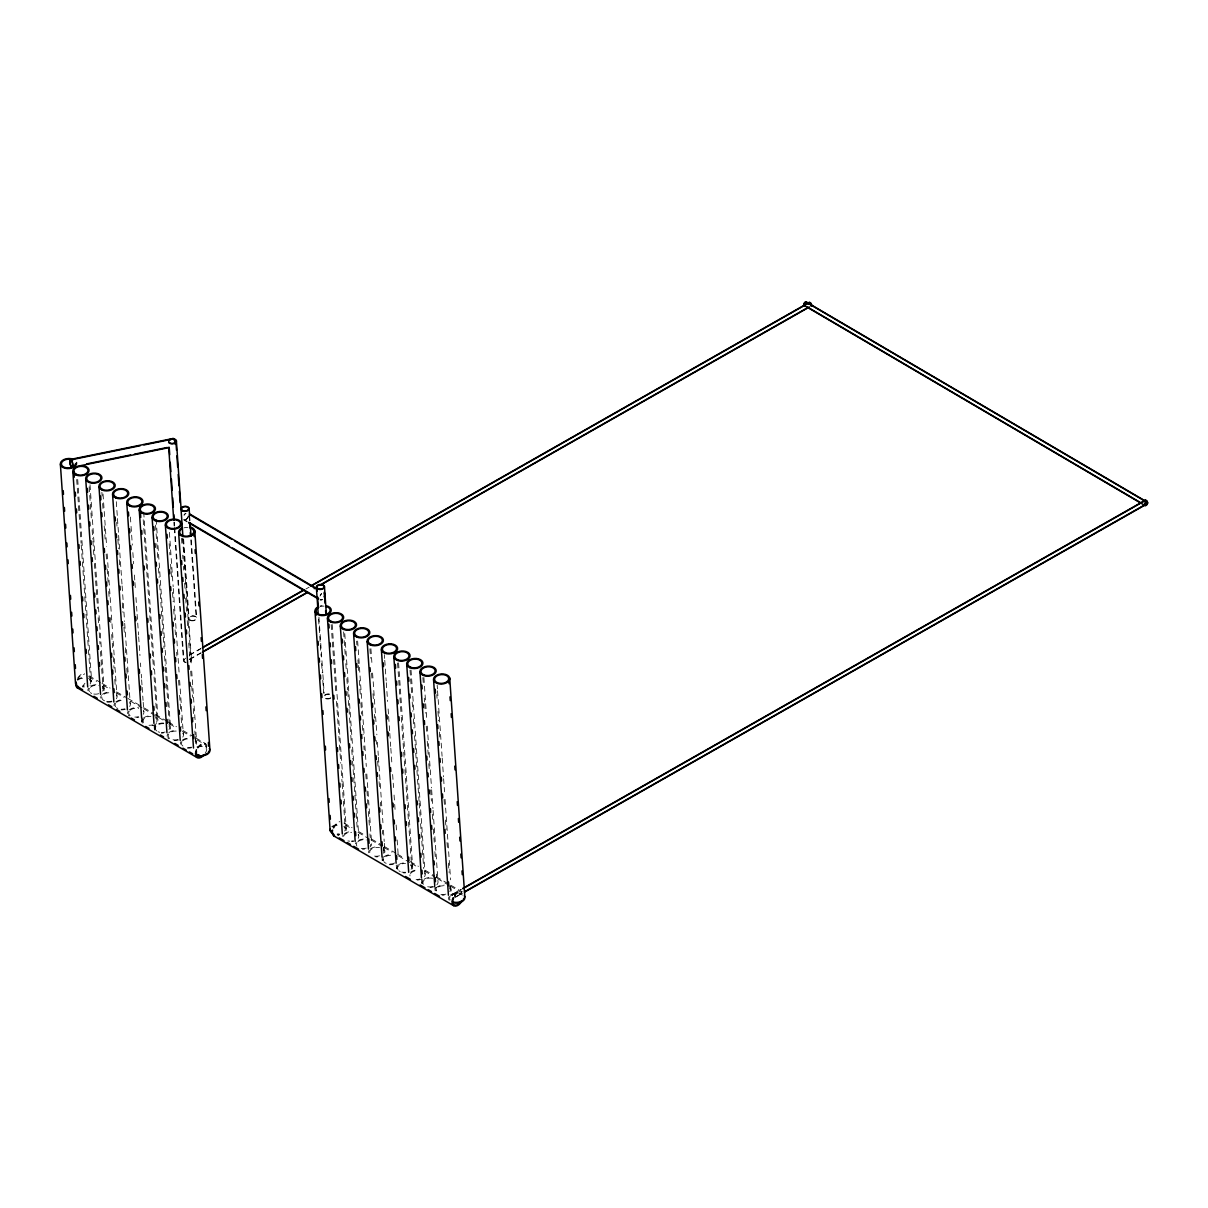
<?xml version="1.0" encoding="UTF-8"?>
<svg xmlns="http://www.w3.org/2000/svg" width="1208" height="1208" viewBox="0 0 1208 1208"><rect width="100%" height="100%" fill="white"/><g stroke="black" fill="none" stroke-linecap="round" stroke-linejoin="round"><path stroke-width="0.75" stroke-dasharray="5 3.75" d="M189.354 654.993L200.83 648.47M189.46 655.234L200.951 648.696M305.896 589.006L309.173 587.133M189.475 659.311L200.951 652.788M189.581 659.538L201.072 653.015M452.894 894.041L461.094 889.375M453.015 894.282L461.214 889.616M456.292 896.502L462.86 892.757M454.767 897.665L461.335 893.92M344.008 823.025L352.102 827.737M358.58 831.497L365.058 835.272M371.536 839.047L382.861 845.63M384.476 846.582L395.816 853.18M397.432 854.116L403.91 857.891M410.373 861.651L418.466 866.362M424.944 870.138L434.654 875.785M436.269 876.736L449.225 884.271M450.841 885.222L462.181 891.806A8.154 4.726 -59.8 0 0 455.25 894.267M89.075 675.846L100.4 682.444M102.031 683.381L110.109 688.092M116.587 691.867L126.296 697.514M127.927 698.451L142.484 706.937M144.114 707.888L153.824 713.535M155.439 714.472L166.764 721.07M168.395 722.022L176.474 726.733M182.952 730.493L194.292 737.091M195.907 738.043L205.617 743.69M345.095 824.837L351.558 828.597M358.036 832.372L369.361 838.971M370.992 839.907L382.317 846.506M383.933 847.457L392.026 852.168M398.504 855.928L409.829 862.527M411.46 863.463L417.923 867.238M424.401 871.013L435.726 877.612M437.356 878.548L448.681 885.147M450.297 886.083L461.637 892.682M88.531 676.707L96.625 681.418M103.103 685.193L109.566 688.968M116.043 692.728L124.137 697.439M130.615 701.214L141.94 707.812M143.571 708.749L167.852 722.882M169.467 723.834L175.93 727.594M182.408 731.369L190.502 736.08M196.979 739.855L205.073 744.566M183.948 519.44L187.18 521.343M183.661 519.878L186.908 521.781M437.175 685.147L437.432 688.892M437.553 690.765L442.083 756.268M442.204 758.141L443.502 776.85M443.623 778.722L444.529 791.829M445.042 799.319L450.599 879.801M436.798 694.63L437.054 698.375M437.96 711.467L438.61 720.829M439.38 732.063L439.893 739.553M444.031 799.439L444.544 806.929M445.45 820.036L446.099 829.383M447.005 842.489L447.519 849.979M448.425 863.071L449.074 872.433M449.965 885.54L450.237 889.284M423.887 677.477L426.741 718.654M427.255 726.144L431.513 787.903M431.649 789.775L432.932 808.499M433.068 810.372L437.976 881.493A8.154 5.043 -3.9 0 1 436.345 885.298M422.876 677.597L423.268 683.215M424.295 698.194L424.552 701.939M424.688 703.811L425.322 713.173M426.228 726.265L426.62 731.882M427.27 741.244L428.176 754.336M428.81 763.698L429.338 771.187M430.622 789.911L431.407 801.13M432.298 814.237L432.691 819.855M433.34 829.216L434.246 842.308M434.88 851.67L435.409 859.16M436.435 874.124L436.692 877.869M435.861 887.261L436.118 891.006A7.127 4.409 -3.9 0 1 445.918 885.947M434.714 885.509L435.106 891.126A8.154 5.043 -3.9 0 1 444.272 885.087M411.022 670.047L425.11 874.064M410.01 670.183L411.566 692.637M412.2 701.999L412.849 711.361M413.363 718.836L414.012 728.197M414.525 735.687L419.055 801.191M419.176 803.063L420.082 816.17M420.595 823.66L423.706 868.567M422.589 879.59L422.845 883.335M421.562 879.711L421.834 883.456A8.154 5.043 -3.9 0 1 430.984 877.431M398.58 662.86L412.653 866.876M397.553 662.981L401.177 715.393M401.298 717.265L407.247 803.365M407.368 805.238L408.41 820.202M408.531 822.074L411.641 866.997M384.37 654.661L384.627 658.405M384.763 660.278L386.183 680.874M386.303 682.731L387.602 701.455M388.115 708.945L388.508 714.562M388.629 716.435L389.157 723.909M389.278 725.781L389.671 731.399M389.791 733.271L390.697 746.378M390.833 748.25L391.996 765.087M392.645 774.449L393.536 787.556M394.065 795.045L394.578 802.52M394.699 804.392L395.091 810.009M396.133 824.989L396.647 832.478M397.16 839.953L398.187 854.932M397.266 864.973L397.523 868.718M396.254 865.094L396.511 868.839A8.154 5.043 -3.9 0 1 405.677 862.814M370.916 648.696L372.079 665.533M372.593 673.022L376.866 734.796M377.379 742.271L378.285 755.378M378.406 757.25L382.936 822.754M383.449 830.243L384.219 841.478M384.355 843.35L384.869 850.825M369.905 648.817L370.539 658.179M371.581 673.143L371.958 678.76M373 693.739L373.514 701.229M374.42 714.321L374.676 718.065M376.232 740.534L376.488 744.264M377.651 761.115L378.044 766.733M379.07 781.712L379.584 789.186M380.49 802.293L380.747 806.038M382.423 830.364L382.679 834.109M383.585 847.216L383.842 850.96M383.072 856.774L383.329 860.519A7.127 4.409 -3.9 0 1 393.129 855.475M382.045 856.895L382.302 860.64A8.154 5.043 -3.9 0 1 382.876 858.027M357.644 641.025L366.296 766.431M366.809 773.92L371.596 843.169A8.154 5.043 -3.9 0 1 369.95 846.974M356.617 641.146L356.889 644.891M357.915 659.87L358.172 663.615M358.308 665.487L358.685 671.104M359.335 680.451L360.362 695.431M360.89 702.92L361.66 714.139M362.43 725.374L363.079 734.736M363.85 745.97L364.121 749.715M365.798 774.041L366.311 781.531M366.96 790.878L367.866 803.984M368.38 811.474L369.406 826.453M369.92 833.928L370.192 837.673M344.778 633.596L358.731 835.74M343.631 631.86L345.307 656.186M345.82 663.675L346.349 671.165M346.862 678.639L347.632 689.874M347.768 691.746L351.256 742.286M351.77 749.76L352.419 759.122M352.54 760.995L353.582 775.974M353.702 777.846L356.028 811.534M356.164 813.407L357.326 830.243M332.2 624.536L346.273 828.552M331.173 624.657L335.96 693.921M336.473 701.395L340.731 763.169M341.245 770.659L342.03 781.878M342.151 783.75L345.262 828.673M318.942 617.092L322.778 672.765M322.898 674.623L324.182 693.181M318.55 619.009L321.117 656.125M321.63 663.539L322.264 672.826M322.778 680.255L323.684 693.241M189.626 515.756L190.018 521.327M191.287 539.885L196.678 617.832M189.112 515.816L189.505 521.388M190.788 539.946L196.164 617.892M183.601 538.949L189.112 618.753M183.088 539.01L191.498 659.764M182.559 538.149L185.307 577.484M185.398 579.327L191.211 663.539M191.725 671.029L196.632 742.15M181.532 538.27L182.046 545.759M182.695 555.121L182.952 558.851M183.48 566.341L183.737 570.085M184.643 583.192L185.02 588.809M185.67 598.156L186.576 611.263M187.225 620.625L187.738 628.115M188.765 643.079L189.671 656.186M190.713 671.15L191.226 678.639M191.74 686.129L192.51 697.363M193.295 708.598L193.929 717.945M194.835 731.051L195.092 734.796M195.228 736.669L195.621 742.286M174.375 522.188L174.632 525.933M174.767 527.805L183.933 660.701M173.861 522.249L174.118 525.993M174.254 527.866L183.42 660.761M169.407 532.351L173.152 586.635M173.288 588.507L179.101 672.72M179.614 680.21L183.359 734.494M169.165 543.706L169.935 554.94M170.585 564.287L170.977 569.904M171.098 571.777L171.491 577.394M172.518 592.373L173.167 601.72M173.68 609.209L174.465 620.444M175.1 629.806L175.628 637.296M176.655 652.26L176.912 656.004M178.588 680.331L179.116 687.82M179.63 695.31L180.656 710.289M181.17 717.763L181.819 727.125M156.149 519.304L170.494 727.065M155.53 525.042L156.693 541.894M156.814 543.766L157.976 560.603M158.49 568.092L159.139 577.454M159.652 584.944L164.046 648.575M164.56 656.065L165.209 665.427M165.345 667.299L166.372 682.263M166.508 684.136L169.467 727.186M143.707 512.116L158.037 719.877M143.193 519.727L153.537 669.459M154.05 676.948L157.025 719.998M155.107 725.162L155.364 728.907M154.095 725.283L154.352 729.028M130.404 517.024L130.917 524.514M131.053 526.386L132.336 545.095M132.865 552.584L133.635 563.819M134.405 575.038L134.798 580.655M134.918 582.528L135.311 588.145M135.96 597.507L136.987 612.471M137.123 614.344L138.542 634.94M138.663 636.812L139.962 655.521M140.475 663.011L140.732 666.756M141.261 674.245L141.517 677.99M141.638 679.862L142.031 685.465M142.151 687.337L143.057 700.444M143.193 702.316L143.843 711.678M142.65 717.975L142.906 721.72M141.638 718.096L141.895 721.84M116.3 501.697L117.342 516.662M117.463 518.534L118.505 533.513M118.626 535.386L121.978 584.038M122.114 585.91L124.575 621.471M124.696 623.343L129.347 690.734M129.482 692.607L130.253 703.826M116.708 522.4L116.965 526.144M117.871 539.251L118.52 548.613M119.29 559.832L119.803 567.322M122.265 602.883L122.899 612.245M123.941 627.224L124.454 634.698M125.36 647.805L125.874 655.295M126.78 668.386L127.172 674.004M103.027 494.027L106.636 546.439M107.165 553.913L116.98 696.17M101.88 492.275L102.136 496.02M102.65 503.51L103.163 510.999M104.205 525.963L105.111 539.07M106.138 554.049L106.53 559.666M107.18 569.013L108.086 582.12M108.72 591.482L109.248 598.957M110.532 617.681L111.045 625.17M111.695 634.532L112.601 647.624M113.25 656.986L114.02 668.22M114.79 679.44L115.319 686.929M90.026 484.725L104.115 688.741M89.15 486.718L91.461 520.406M92.11 529.768L92.759 539.13M92.895 541.003L93.922 555.982M94.435 563.457L97.546 608.379M98.18 617.741L98.709 625.231M99.222 632.72L99.992 643.939M100.506 651.429L103.088 688.862M77.705 479.41L91.657 681.554M76.693 479.531L81.087 543.177M81.208 545.05L82.25 560.014M82.37 561.886L88.32 647.986M88.441 649.859L90.645 681.674M190.29 658.813A3.564 2.205 -3.9 0 1 190.275 661.501M186.092 662.361A3.564 2.205 -3.9 0 1 183.903 660.414A3.564 2.205 -3.9 0 1 186.107 658.284M189.943 658.164A4.077 2.522 -3.9 0 1 189.928 662.165M185.896 662.663A4.077 2.522 -3.9 0 1 184.99 658.36M185.73 658.647A2.038 1.163 60.4 0 1 185.609 658.164M452.426 895.355A2.038 1.163 60.4 0 1 453.74 894.146A2.038 1.163 60.4 0 1 455.265 896.804M452.607 895.415A1.782 1.027 60.4 0 1 453.921 894.449A1.782 1.027 60.4 0 1 455.008 897.015M188.252 516.027A3.564 2.069 -59.6 0 1 184.431 519.666M184.19 515.197A3.564 2.069 -59.6 0 1 186.032 513.445M188.599 515.967A4.077 2.371 -59.6 0 1 184.235 520.12M183.948 515.016A4.077 2.371 -59.6 0 1 185.307 513.491M322.702 599.41A4.077 2.371 -59.6 0 1 319.954 599.893M320.241 595.031A4.077 2.371 -59.6 0 1 321.585 593.521M321.962 599.47A3.564 2.069 -59.6 0 1 320.226 599.455M320.044 596.042A3.564 2.069 -59.6 0 1 321.66 593.883M330.781 697.696A3.564 2.205 -3.9 0 1 324.68 697.439M324.695 695.748A3.564 2.205 -3.9 0 1 330.796 694.993M330.433 698.36A4.077 2.522 -3.9 0 1 324.726 698.133M324.756 695.053A4.077 2.522 -3.9 0 1 330.464 694.358M196.904 746.997A8.154 5.043 -3.9 0 1 206.81 746.604M197.523 747.48A7.127 4.409 -3.9 0 1 206.191 747.133M184.024 527.851A7.127 4.409 -3.9 0 1 187.678 527.413M339.282 834.819A8.154 4.726 -59.8 0 1 337.772 835.815M333.227 828.114A8.154 4.726 -59.8 0 1 339.886 821.621M339.131 834.094A7.127 4.137 -59.8 0 1 337.802 834.955M333.846 828.22A7.127 4.137 -59.8 0 1 339.659 822.557M454.48 896.321A7.127 4.137 -59.8 0 1 462.377 893.512M358.187 834.486A8.154 5.043 -3.9 0 1 358.157 838.352M353.748 841.266A8.154 5.043 -3.9 0 1 351.694 841.689M342.589 836.389A8.154 5.043 -3.9 0 1 343.147 835.09M344.22 833.913A8.154 5.043 -3.9 0 1 351.739 831.678M353.355 840.692A7.127 4.409 -3.9 0 1 351.558 841.07M349.701 841.145A7.127 4.409 -3.9 0 1 347.904 840.919M343.601 836.434A7.127 4.409 -3.9 0 1 351.603 832.312M449.225 900.217A8.154 5.043 -3.9 0 1 449.255 896.351M450.327 895.173A8.154 5.043 -3.9 0 1 461.743 893.784M450.176 899.945A7.127 4.409 -3.9 0 1 450.191 896.562M451.128 895.521A7.127 4.409 -3.9 0 1 462.422 895.068M410.237 864.943A7.127 4.409 -3.9 0 1 410.207 870.319M405.48 872.206A7.127 4.409 -3.9 0 1 401.841 872.055M400.226 871.542A7.127 4.409 -3.9 0 1 398.927 870.772M398.006 869.82A7.127 4.409 -3.9 0 1 405.541 863.448M411.052 864.52A8.154 5.043 -3.9 0 1 411.022 870.681M405.616 872.825A8.154 5.043 -3.9 0 1 403.487 872.916M370.569 844.437A7.127 4.409 -3.9 0 1 370.086 845.57M366.22 848.122A7.127 4.409 -3.9 0 1 359.169 847.835M356.934 846.113A7.127 4.409 -3.9 0 1 356.964 842.731M357.885 841.689A7.127 4.409 -3.9 0 1 366.266 839.968M364.559 849.118A8.154 5.043 -3.9 0 1 362.43 849.209M355.454 843.818A8.154 5.043 -3.9 0 1 356.013 842.52M358.58 840.345A8.154 5.043 -3.9 0 1 364.605 839.107M424.567 872.81A8.154 5.043 -3.9 0 1 424.536 876.676M421.969 878.865A8.154 5.043 -3.9 0 1 415.945 880.104M410.599 872.236A8.154 5.043 -3.9 0 1 418.119 870.002M419.735 879.016A7.127 4.409 -3.9 0 1 416.081 879.469M409.98 875.906A7.127 4.409 -3.9 0 1 409.98 874.758M410.478 873.626A7.127 4.409 -3.9 0 1 417.983 870.636M434.835 886.279A8.154 5.043 -3.9 0 1 428.81 887.533M432.6 886.445A7.127 4.409 -3.9 0 1 427.149 886.672M423.313 884.437A7.127 4.409 -3.9 0 1 424.884 879.56A7.127 4.409 -3.9 0 1 432.645 878.291M383.374 849.858A7.127 4.409 -3.9 0 1 383.359 853.241M379.493 855.793A7.127 4.409 -3.9 0 1 372.442 855.49M369.739 852.682A7.127 4.409 -3.9 0 1 379.538 847.623M383.268 848.484A8.154 5.043 -3.9 0 1 383.238 854.63M377.832 856.789A8.154 5.043 -3.9 0 1 375.703 856.865M368.727 852.803A8.154 5.043 -3.9 0 1 369.286 850.19M370.358 848.998A8.154 5.043 -3.9 0 1 377.877 846.763M394.684 862.995A7.127 4.409 -3.9 0 1 383.797 861.621M393.461 864.203A8.154 5.043 -3.9 0 1 389.293 864.717M383.933 856.85A8.154 5.043 -3.9 0 1 391.468 854.615M343.857 826.619A7.127 4.409 -3.9 0 1 343.827 831.995M339.101 833.882A7.127 4.409 -3.9 0 1 337.243 833.943M332.577 827.072A7.127 4.409 -3.9 0 1 339.161 825.124M344.673 826.197A8.154 5.043 -3.9 0 1 344.642 832.357M339.237 834.501A8.154 5.043 -3.9 0 1 337.108 834.592M331.762 826.725A8.154 5.043 -3.9 0 1 339.297 824.49M320.392 606.582A7.127 4.409 -3.9 0 1 324.046 606.129M319.999 606.008A8.154 5.043 -3.9 0 1 322.053 605.586M449.754 888.182A7.127 4.409 -3.9 0 1 449.738 891.564M445.873 894.116A7.127 4.409 -3.9 0 1 440.437 894.328M449.648 886.808A8.154 5.043 -3.9 0 1 449.618 892.954M444.212 895.113A8.154 5.043 -3.9 0 1 442.083 895.188M84.907 683.275A7.127 4.137 -59.8 0 1 82.567 685.963M77.282 680.104A7.127 4.137 -59.8 0 1 84.288 674.411M197.433 747.843A8.154 4.726 -59.8 0 1 206.976 745.985M206.81 749.534A8.154 4.726 -59.8 0 1 205.179 753.354M197.931 748.19A7.127 4.137 -59.8 0 1 204.605 744.294A7.127 4.137 -59.8 0 1 205.541 751.361M84.137 685.314A8.154 4.726 -59.8 0 1 82.718 686.703M77.659 678.111A8.154 4.726 -59.8 0 1 84.696 673.475M155.621 717.945A7.127 4.409 -3.9 0 1 155.59 723.32M152.661 724.83A7.127 4.409 -3.9 0 1 149.007 725.268M143.39 722.807A7.127 4.409 -3.9 0 1 150.924 716.45M154.941 716.646A8.154 5.043 -3.9 0 1 157.478 722.49A8.154 5.043 -3.9 0 1 148.871 725.917M142.438 723.094A8.154 5.043 -3.9 0 1 142.453 719.228M143.525 718.05A8.154 5.043 -3.9 0 1 151.06 715.8M168.999 726.099A7.127 4.409 -3.9 0 1 168.984 729.481M165.118 732.018A7.127 4.409 -3.9 0 1 161.464 732.471M159.667 732.244A7.127 4.409 -3.9 0 1 158.067 731.731M156.768 730.961A7.127 4.409 -3.9 0 1 156.798 725.585A7.127 4.409 -3.9 0 1 165.164 723.864M168.893 724.709A8.154 5.043 -3.9 0 1 168.863 730.87M163.458 733.014A8.154 5.043 -3.9 0 1 161.328 733.105M154.896 730.281A8.154 5.043 -3.9 0 1 163.503 723.003M182.816 733.241A8.154 5.043 -3.9 0 1 182.785 737.106M178.376 740.021A8.154 5.043 -3.9 0 1 174.194 740.534M168.803 738.813A8.154 5.043 -3.9 0 1 167.761 737.711M167.217 736.457A8.154 5.043 -3.9 0 1 167.776 733.845M168.848 732.667A8.154 5.043 -3.9 0 1 176.368 730.417M177.984 739.447A7.127 4.409 -3.9 0 1 170.932 739.16M169.618 738.39A7.127 4.409 -3.9 0 1 169.135 733.513A7.127 4.409 -3.9 0 1 176.232 731.067M191.257 747.118A7.127 4.409 -3.9 0 1 187.602 747.556M182.906 746.061A7.127 4.409 -3.9 0 1 182 741.712M182.937 740.685A7.127 4.409 -3.9 0 1 189.52 738.722M195.137 741.184A7.127 4.409 -3.9 0 1 195.605 743.433M195.032 739.809A8.154 5.043 -3.9 0 1 196.073 744.777M191.649 747.676A8.154 5.043 -3.9 0 1 187.466 748.19M180.49 744.128A8.154 5.043 -3.9 0 1 181.049 741.516M182.121 740.323A8.154 5.043 -3.9 0 1 189.656 738.088M143.299 710.425A8.154 5.043 -3.9 0 1 143.269 714.29M138.845 717.205A8.154 5.043 -3.9 0 1 136.791 717.628M129.286 715.997A8.154 5.043 -3.9 0 1 128.229 714.894M127.686 713.641A8.154 5.043 -3.9 0 1 128.259 711.029M129.332 709.851A8.154 5.043 -3.9 0 1 138.905 707.873M138.467 716.631A7.127 4.409 -3.9 0 1 134.813 717.069M130.102 715.574A7.127 4.409 -3.9 0 1 129.196 711.24M130.132 710.198A7.127 4.409 -3.9 0 1 138.512 708.477M129.709 702.573A8.154 5.043 -3.9 0 1 129.694 706.454M125.27 709.353A8.154 5.043 -3.9 0 1 121.087 709.866M114.111 705.804A8.154 5.043 -3.9 0 1 114.669 703.192M115.742 701.999A8.154 5.043 -3.9 0 1 123.276 699.764M124.877 708.779A7.127 4.409 -3.9 0 1 121.223 709.232M117.825 708.492A7.127 4.409 -3.9 0 1 116.527 707.737M115.606 706.771A7.127 4.409 -3.9 0 1 115.621 703.388M116.557 702.361A7.127 4.409 -3.9 0 1 123.125 700.398M116.436 694.917A8.154 5.043 -3.9 0 1 116.406 698.783M111.997 701.697A8.154 5.043 -3.9 0 1 105.76 701.939M100.823 698.133A8.154 5.043 -3.9 0 1 101.397 695.521M102.469 694.328A8.154 5.043 -3.9 0 1 109.988 692.093M111.604 701.123A7.127 4.409 -3.9 0 1 106.153 701.335M104.552 700.836A7.127 4.409 -3.9 0 1 102.348 695.732A7.127 4.409 -3.9 0 1 109.853 692.743M102.62 687.775A7.127 4.409 -3.9 0 1 102.605 691.142M98.739 693.694A7.127 4.409 -3.9 0 1 93.288 693.921M91.687 693.407A7.127 4.409 -3.9 0 1 90.374 692.637M89.452 691.686A7.127 4.409 -3.9 0 1 89.483 688.303M90.404 687.261A7.127 4.409 -3.9 0 1 98.784 685.54M102.514 686.386A8.154 5.043 -3.9 0 1 102.484 692.546M87.973 690.704A8.154 5.043 -3.9 0 1 88.531 688.092M91.113 685.918A8.154 5.043 -3.9 0 1 97.123 684.664M89.241 679.621A7.127 4.409 -3.9 0 1 90.147 683.954M84.485 686.869A7.127 4.409 -3.9 0 1 82.627 686.944M77.961 680.074A7.127 4.409 -3.9 0 1 84.545 678.126M88.561 678.322A8.154 5.043 -3.9 0 1 90.026 685.344M77.146 679.711A8.154 5.043 -3.9 0 1 84.681 677.477M190.456 620.157A3.564 2.205 -3.9 0 0 196.164 618.466A3.564 2.205 -3.9 0 0 191.287 616.337A3.564 2.205 -3.9 0 0 190.456 620.157M190.139 620.429A4.077 2.522 -3.9 0 0 196.662 618.496A4.077 2.522 -3.9 0 0 191.09 616.05A4.077 2.522 -3.9 0 0 190.139 620.429"/><path stroke-width="1.5" d="M202.461 647.533L304.129 589.715M310.698 585.986L809.179 302.438M202.582 647.76L304.25 589.942M312.449 585.276L809.3 302.664M202.582 651.852L307.527 592.162M322.294 583.766L807.654 307.693M202.702 652.078L307.647 592.388M314.201 588.658L317.493 586.786M320.769 584.929L809.42 306.983M462.739 888.454L1145.229 500.248M462.86 888.68L1143.719 501.396M464.491 891.836L1145.35 504.551M464.612 892.063L1145.471 504.778M70.532 459.418L173.091 438.489M70.623 459.916L140.234 445.722M143.888 444.967L171.37 439.365M86.689 463.902L130.645 454.948M134.299 454.193L167.278 447.473M79.456 465.911L169.211 447.594M339.176 837.854L344.023 840.677M347.27 842.565L350.501 844.452M353.733 846.325L358.595 849.164M405.541 876.48L410.388 879.318M420.097 884.966L424.959 887.789M428.191 889.677L431.437 891.564M434.669 893.452L439.531 896.276M79.381 687.85L82.612 689.723M93.937 696.321L97.184 698.209M108.509 704.808L111.755 706.695M116.602 709.519L119.834 711.406M131.174 718.005L134.405 719.877M145.745 726.476L148.977 728.364M160.302 734.962L163.548 736.85M174.873 743.449L178.12 745.321M182.967 748.16L186.198 750.032M189.445 751.92L192.676 753.807M333.77 835.891L453.544 905.623M77.206 687.775L196.995 757.507A8.154 4.726 -59.8 0 0 203.926 755.045M806.4 302.03L1147.117 502.075A2.038 1.178 -59.6 0 1 1146.286 505.261A2.038 1.178 -59.6 0 1 1144.64 504.038A2.038 1.178 -59.6 0 1 1147.117 502.075M806.265 302.242L1146.981 502.286A1.782 1.042 -59.6 0 1 1146.256 505.08A1.782 1.042 -59.6 0 1 1144.822 504.008A1.782 1.042 -59.6 0 1 1146.981 502.286M807.593 307.134L1140.186 502.437M804.211 305.458L1144.927 505.503M189.671 513.974L317.84 589.232M189.399 514.397L231.574 539.161M234.82 541.078L315.952 588.704M188.81 522.294L229.369 546.107M232.616 548.024L318.61 598.504M188.539 522.732L318.323 598.942M449.723 678.02L464.838 897M448.696 678.141L449.089 683.758M449.995 696.85L450.252 700.595M451.158 713.702L451.414 717.446M454.767 766.114L455.039 769.858M457.228 801.674L457.485 805.419M458.391 818.511L458.647 822.255M459.689 837.235L459.946 840.979M460.837 854.071L461.109 857.816M462 870.923L462.271 874.668M435.242 689.224L435.499 692.969M437.689 724.785L437.945 728.53M438.851 741.621L439.108 745.366M440.014 758.473L440.271 762.218M441.313 777.182L441.569 780.927M442.475 794.034L442.732 797.778M444.921 829.594L445.178 833.339M448.546 882.006L448.802 885.751M433.581 679.983L448.425 895.234M421.909 685.117L422.166 688.862M423.208 703.841L423.464 707.586M424.37 720.678L424.627 724.423M426.817 756.238L427.073 759.983M427.979 773.09L428.236 776.835M429.142 789.926L429.399 793.671M430.441 808.65L430.697 812.395M431.603 825.487L431.86 829.232M434.049 861.062L434.306 864.792M435.212 877.899L435.469 881.644M419.991 672.146L434.714 885.509M408.636 677.462L408.893 681.191M409.799 694.298L410.056 698.043M411.082 713.022L411.354 716.752M412.245 729.859L412.517 733.603M413.544 748.582L413.8 752.327M414.706 765.419L414.963 769.164M417.168 800.98L417.424 804.724M418.33 817.831L418.587 821.576M419.493 834.668L419.75 838.412M420.777 853.392L421.033 857.136M421.939 870.243L422.196 873.973M406.719 664.476L421.441 877.854M395.378 664.415L395.635 668.16M396.541 681.252L396.798 684.996M397.84 699.976L398.096 703.72M399.002 716.812L399.259 720.557M401.449 752.388L401.705 756.117M402.611 769.224L402.868 772.969M405.073 804.785L405.329 808.53M406.235 821.636L406.492 825.381M408.681 857.197L408.953 860.942M393.853 657.046L408.697 872.297M383.313 662.845L383.57 666.574M386.938 715.242L387.194 718.986M388.1 732.093L388.357 735.838M390.546 767.654L390.803 771.399M393.008 803.214L393.264 806.959M394.17 820.051L394.427 823.796M395.333 836.902L395.59 840.647M396.617 855.611L396.873 859.356M381.396 649.859L396.118 863.237M370.026 667.737L370.282 671.482M372.472 703.298L372.728 707.042M373.634 720.149L373.891 723.894M374.797 736.986L375.054 740.731M376.096 755.71L376.352 759.454M377.258 772.546L377.515 776.291M379.705 808.107L379.961 811.851M380.867 824.958L381.124 828.703M382.03 841.81L382.287 845.555M367.187 641.659L382.045 856.895M355.529 646.793L355.786 650.538M356.692 663.645L356.949 667.39M359.154 699.206L359.41 702.95M360.316 716.042L360.573 719.787M361.6 734.766L361.856 738.511M362.762 751.602L363.019 755.347M363.925 768.454L364.182 772.199M365.224 787.163L365.48 790.908M366.386 804.015L366.643 807.759M368.833 839.575L369.089 843.32M353.612 633.822L368.47 849.058M342.257 639.123L342.513 642.867M343.419 655.974L343.676 659.719M344.582 672.826L344.839 676.556M345.865 691.535L346.122 695.279M347.028 708.386L347.285 712.131M349.489 743.947L349.746 747.692M350.652 760.783L350.909 764.528M351.815 777.635L352.072 781.38M353.098 796.344L353.37 800.089M354.261 813.195L354.533 816.94M355.56 831.904L355.816 835.649M340.339 626.152L355.182 841.387M328.878 624.219L329.135 627.964M330.161 642.928L330.418 646.673M331.324 659.779L331.581 663.524M333.786 695.34L334.042 699.085M337.394 747.752L337.651 751.482M338.557 764.589L338.814 768.333M339.856 783.312L340.112 787.057M341.018 800.149L341.275 803.894M327.474 618.722L342.317 833.973M324.454 586.469L326.371 614.313M324.318 592.101L325.088 603.23M325.601 610.659L325.858 614.374M316.889 587.39L317.145 591.105M317.523 596.676L318.293 607.805M316.375 587.45L318.172 613.438M316.028 611.414L316.285 615.159M318.097 641.357L318.353 645.102M319.259 658.209L319.516 661.939M320.422 675.046L320.679 678.79M321.721 693.769L321.977 697.514M322.883 710.606L323.14 714.351M325.329 746.166L325.586 749.911M328.954 798.579L329.21 802.323M330.116 815.415L330.373 819.16M315.016 611.535L330.131 830.515M194.79 530.841L209.905 749.821M193.778 530.961L194.171 536.579M195.077 549.67L195.334 553.415M198.686 602.082L198.942 605.827M201.147 637.643L201.404 641.388M202.31 654.494L202.567 658.239M205.919 706.891L206.175 710.636M208.38 742.452L208.637 746.197M189.112 508.341L189.626 515.756M190.139 523.185L191.03 536.171M189.626 523.245L189.882 526.96A8.154 5.043 -3.9 0 1 193.567 534.253A8.154 5.043 -3.9 0 1 181.2 535.763A8.154 5.043 -3.9 0 1 181.789 528.017M190.275 532.532L190.532 536.231M176.383 440.784L181.034 508.16M181.049 509.323L182.831 535.31M175.87 440.844L176.519 450.206M176.912 455.824L177.682 467.058M178.195 474.533L178.98 485.767M179.358 491.384L180.143 502.619M181.608 560.754L181.864 564.498M182.77 577.605L183.027 581.35M183.933 594.442L184.19 598.187M185.217 613.166L185.488 616.911M186.379 630.002L186.651 633.747M188.841 665.563L189.097 669.308M190.003 682.414L190.26 686.159M191.166 699.266L191.423 703.011M192.45 717.975L192.721 721.72M193.612 734.826L193.884 738.571M178.648 532.803L193.507 748.054M169.211 447.322L169.724 454.812M170.237 462.302L170.887 471.649M171.4 479.138L172.185 490.373M172.699 497.862L173.348 507.224M173.861 514.699L174.254 520.316M168.697 447.383L173.741 520.376M167.036 534.374L167.293 538.119M169.498 569.934L169.754 573.679M170.66 586.786L170.917 590.531M173.106 622.346L173.363 626.091M174.269 639.183L174.526 642.928M175.568 657.907L175.824 661.652M176.73 674.744L176.987 678.488M179.177 710.319L179.433 714.049M180.339 727.156L180.596 730.9M165.375 525.148L180.234 740.383M153.763 526.703L154.02 530.448M154.926 543.555L155.183 547.299M156.209 562.279L156.481 566.008M157.372 579.115L157.644 582.86M159.833 614.676L160.09 618.421M160.996 631.527L161.253 635.272M162.159 648.364L162.416 652.109M163.442 667.088L163.714 670.833M164.605 683.924L164.877 687.669M165.904 702.648L166.16 706.393M167.066 719.485L167.323 723.23M152.102 517.477L166.946 732.712M140.249 509.927L140.762 517.417M141.668 530.508L141.925 534.253M144.13 566.069L144.386 569.814M147.738 618.481L147.995 622.226M148.901 635.332L149.158 639.062M150.2 654.041L150.456 657.786M151.362 670.893L151.619 674.638M153.809 706.454L154.065 710.198M139.237 510.048L153.96 723.426M128.441 512.086L128.697 515.831M129.603 528.938L129.86 532.683M130.766 545.789L131.023 549.519M132.065 564.498L132.321 568.243M133.227 581.35L133.484 585.095M135.673 616.911L135.93 620.655M139.298 669.308L139.554 673.052M140.46 686.159L140.717 689.904M126.78 502.86L141.638 718.096M115.153 516.994L115.409 520.739M116.315 533.845L116.572 537.59M117.478 550.682L117.735 554.427M118.762 569.406L119.018 573.151M119.924 586.242L120.181 589.987M122.385 621.803L122.642 625.548M124.832 657.363L125.088 661.108M125.994 674.215L126.251 677.96M127.157 691.067L127.414 694.796M112.586 494.661L127.429 709.896M100.657 496.05L100.913 499.795M101.819 512.902L102.076 516.631M104.281 548.462L104.537 552.207M105.443 565.299L105.7 569.043M106.606 582.15L106.863 585.895M107.889 600.859L108.146 604.604M109.052 617.711L109.309 621.456M111.513 653.271L111.77 657.016M112.676 670.108L112.933 673.853M113.96 688.832L114.216 692.577M98.996 486.809L113.854 702.059M87.384 488.379L87.64 492.124M88.546 505.231L88.803 508.976M89.709 522.082L89.966 525.812M90.993 540.791L91.249 544.536M92.155 557.643L92.412 561.388M94.617 593.204L94.873 596.948M95.779 610.04L96.036 613.785M96.942 626.892L97.199 630.636M98.225 645.601L98.482 649.345M99.388 662.452L99.645 666.197M85.723 479.153L100.566 694.389M73.869 471.603L74.262 477.22M75.289 492.185L75.545 495.929M76.451 509.036L76.708 512.781M78.913 544.597L79.169 548.341M80.075 561.433L80.332 565.178M82.522 597.009L82.778 600.738M83.684 613.845L83.941 617.59M86.145 649.406L86.402 653.15M72.858 471.724L87.701 686.959M63.224 490.614L63.48 494.359M64.386 507.466L64.643 511.195M65.549 524.302L65.806 528.047M66.848 543.026L67.104 546.771M68.01 559.863L68.267 563.607M70.457 595.423L70.713 599.168M71.619 612.275L71.876 616.02M72.782 629.111L73.039 632.856M74.081 647.835L74.337 651.58M75.243 664.672L75.5 668.417M60.4 464.536L75.515 683.517A8.154 5.043 -3.9 0 0 78.611 686.748M172.548 439.138A4.077 1.329 78.5 0 1 174.254 439.501A4.077 1.329 78.5 0 1 175.432 444.287M172.925 439.168A3.564 1.163 78.5 0 1 174.375 440.195A3.564 1.163 78.5 0 1 175.236 444.061M168.591 440.467A4.077 2.522 -3.9 0 1 174.843 439.168A4.077 2.522 -3.9 0 1 174.813 443.185A4.077 2.522 -3.9 0 1 168.591 442.4M169.075 440.573A3.564 2.205 -3.9 0 1 174.767 439.561A3.564 2.205 -3.9 0 1 173.982 443.17A3.564 2.205 -3.9 0 1 168.818 441.705M808.892 303.797A1.782 1.027 60.4 0 1 810.357 302.966A1.782 1.027 60.4 0 1 811.157 305.669M808.711 303.737A2.038 1.163 60.4 0 1 810.583 302.951A2.038 1.163 60.4 0 1 811.051 306.047M805.207 305.231A1.782 1.042 -59.6 0 1 804.075 304.084A1.782 1.042 -59.6 0 1 805.827 302.121A1.782 1.042 -59.6 0 1 806.355 303.948M805.207 305.458A2.038 1.178 -59.6 0 1 803.894 304.144A2.038 1.178 -59.6 0 1 805.887 301.879A2.038 1.178 -59.6 0 1 806.506 303.978M1145.139 500.625A1.782 1.027 60.4 0 1 1146.996 501.441A1.782 1.027 60.4 0 1 1146.996 503.63M1144.822 500.716A2.038 1.163 60.4 0 1 1146.966 501.139A2.038 1.163 60.4 0 1 1147.117 503.857M324.333 593.037A4.077 2.371 -59.6 0 1 324.544 596.948M324.423 593.898A3.564 2.069 -59.6 0 1 324.242 596.888M208.878 751.104A7.127 4.409 -3.9 0 1 208.395 752.237M207.459 753.264A7.127 4.409 -3.9 0 1 202.733 755.151M199.094 755A7.127 4.409 -3.9 0 1 197.493 754.487M209.362 748.567A8.154 5.043 -3.9 0 1 206.764 754.607A8.154 5.043 -3.9 0 1 196.859 755.015M189.475 527.639A7.127 4.409 -3.9 0 1 192.706 533.951A7.127 4.409 -3.9 0 1 181.895 535.265A7.127 4.409 -3.9 0 1 182.408 528.5M461.728 901.47A8.154 4.726 -59.8 0 1 454.087 905.925A8.154 4.726 -59.8 0 1 453.015 897.846M334.918 836.374A8.154 4.726 -59.8 0 1 332.577 830.062M461.245 901.123A7.127 4.137 -59.8 0 1 454.57 905.019A7.127 4.137 -59.8 0 1 453.619 897.952M334.314 835.03A7.127 4.137 -59.8 0 1 333.574 834.2M463.812 898.284A7.127 4.409 -3.9 0 1 463.328 899.416M462.392 900.443A7.127 4.409 -3.9 0 1 461.063 901.319M459.463 901.953A7.127 4.409 -3.9 0 1 452.411 901.666M464.295 895.747A8.154 5.043 -3.9 0 1 462.498 901.319A8.154 5.043 -3.9 0 1 453.619 902.784M326.236 605.752A8.154 5.043 -3.9 0 1 329.935 612.985A8.154 5.043 -3.9 0 1 317.568 614.495A8.154 5.043 -3.9 0 1 318.157 606.748M333.227 833.746A8.154 5.043 -3.9 0 1 330.131 829.201M332.547 832.448A7.127 4.409 -3.9 0 1 331.143 830.394M325.828 606.356A7.127 4.409 -3.9 0 1 329.074 612.683A7.127 4.409 -3.9 0 1 318.263 613.996A7.127 4.409 -3.9 0 1 318.776 607.216M79.728 688.228A8.154 4.726 -59.8 0 1 76.013 681.931M196.995 757.507A8.154 4.726 -59.8 0 1 196.451 749.73M76.572 684.891A7.127 4.137 -59.8 0 1 76.466 683.426M202.34 755.695A7.127 4.137 -59.8 0 1 196.496 751.527M76.542 462.558A8.154 5.043 -3.9 0 1 67.376 468.598A8.154 5.043 -3.9 0 1 60.959 461.924A8.154 5.043 -3.9 0 1 73.446 459.342M75.515 463.842A7.127 4.409 -3.9 0 1 66.304 467.843A7.127 4.409 -3.9 0 1 62.182 461.758A7.127 4.409 -3.9 0 1 72.827 459.87M69.989 461.834A3.564 1.163 78.5 0 0 72.027 466.892A3.564 1.163 78.5 0 0 71.967 461.486A3.564 1.163 78.5 0 0 69.989 461.834M69.792 461.607A4.077 1.329 78.5 0 0 72.133 467.405A4.077 1.329 78.5 0 0 72.057 461.214A4.077 1.329 78.5 0 0 69.792 461.607M182.589 510.939A4.077 2.522 -3.9 0 0 189.112 508.991A4.077 2.522 -3.9 0 0 183.541 506.56A4.077 2.522 -3.9 0 0 182.589 510.939M182.906 510.667A3.564 2.205 -3.9 0 0 188.599 508.976A3.564 2.205 -3.9 0 0 183.722 506.847A3.564 2.205 -3.9 0 0 182.906 510.667M317.93 589.066A4.077 2.522 -3.9 0 0 324.439 587.133A4.077 2.522 -3.9 0 0 318.867 584.687A4.077 2.522 -3.9 0 0 317.93 589.066M318.233 588.809A3.564 2.205 -3.9 0 0 323.94 587.118A3.564 2.205 -3.9 0 0 319.063 584.974A3.564 2.205 -3.9 0 0 318.233 588.809M330.569 621.954A8.154 5.043 -3.9 0 0 343.601 618.073A8.154 5.043 -3.9 0 0 332.457 613.196A8.154 5.043 -3.9 0 0 330.569 621.954M331.188 621.41A7.127 4.409 -3.9 0 0 342.589 618.028A7.127 4.409 -3.9 0 0 332.849 613.77A7.127 4.409 -3.9 0 0 331.188 621.41M436.677 683.215A8.154 5.043 -3.9 0 0 449.708 679.334A8.154 5.043 -3.9 0 0 438.564 674.457A8.154 5.043 -3.9 0 0 436.677 683.215M437.296 682.671A7.127 4.409 -3.9 0 0 448.696 679.289A7.127 4.409 -3.9 0 0 438.942 675.03A7.127 4.409 -3.9 0 0 437.296 682.671M384.491 653.09A8.154 5.043 -3.9 0 0 397.538 649.209A8.154 5.043 -3.9 0 0 386.379 644.332A8.154 5.043 -3.9 0 0 384.491 653.09M385.126 652.546A7.127 4.409 -3.9 0 0 396.511 649.164A7.127 4.409 -3.9 0 0 386.771 644.906A7.127 4.409 -3.9 0 0 385.126 652.546M343.434 629.383A8.154 5.043 -3.9 0 0 356.466 625.502A8.154 5.043 -3.9 0 0 345.322 620.625A8.154 5.043 -3.9 0 0 343.434 629.383M344.053 628.839A7.127 4.409 -3.9 0 0 355.454 625.457A7.127 4.409 -3.9 0 0 345.699 621.199A7.127 4.409 -3.9 0 0 344.053 628.839M396.949 660.278A8.154 5.043 -3.9 0 0 409.98 656.397A8.154 5.043 -3.9 0 0 398.836 651.52A8.154 5.043 -3.9 0 0 396.949 660.278M397.568 659.749A7.127 4.409 -3.9 0 0 408.968 656.352A7.127 4.409 -3.9 0 0 399.229 652.094A7.127 4.409 -3.9 0 0 397.568 659.749M409.814 667.707A8.154 5.043 -3.9 0 0 422.845 663.826A8.154 5.043 -3.9 0 0 411.701 658.949A8.154 5.043 -3.9 0 0 409.814 667.707M410.433 667.163A7.127 4.409 -3.9 0 0 421.834 663.781A7.127 4.409 -3.9 0 0 412.094 659.523A7.127 4.409 -3.9 0 0 410.433 667.163M356.707 637.039A8.154 5.043 -3.9 0 0 369.754 633.173A8.154 5.043 -3.9 0 0 358.595 628.296A8.154 5.043 -3.9 0 0 356.707 637.039M357.326 636.51A7.127 4.409 -3.9 0 0 368.727 633.128A7.127 4.409 -3.9 0 0 358.987 628.87A7.127 4.409 -3.9 0 0 357.326 636.51M370.282 644.891A8.154 5.043 -3.9 0 0 383.329 641.01A8.154 5.043 -3.9 0 0 372.185 636.133A8.154 5.043 -3.9 0 0 370.282 644.891M370.916 644.347A7.127 4.409 -3.9 0 0 382.317 640.965A7.127 4.409 -3.9 0 0 372.562 636.707A7.127 4.409 -3.9 0 0 370.916 644.347M423.087 675.363A8.154 5.043 -3.9 0 0 436.133 671.497A8.154 5.043 -3.9 0 0 424.974 666.62A8.154 5.043 -3.9 0 0 423.087 675.363M423.706 674.834A7.127 4.409 -3.9 0 0 435.106 671.452A7.127 4.409 -3.9 0 0 425.367 667.194A7.127 4.409 -3.9 0 0 423.706 674.834M129.875 506.076A8.154 5.043 -3.9 0 0 142.922 502.211A8.154 5.043 -3.9 0 0 131.763 497.334A8.154 5.043 -3.9 0 0 129.875 506.076M130.509 505.548A7.127 4.409 -3.9 0 0 141.895 502.166A7.127 4.409 -3.9 0 0 132.155 497.907A7.127 4.409 -3.9 0 0 130.509 505.548M142.333 513.279A8.154 5.043 -3.9 0 0 155.379 509.399A8.154 5.043 -3.9 0 0 144.22 504.521A8.154 5.043 -3.9 0 0 142.333 513.279M142.952 512.736A7.127 4.409 -3.9 0 0 154.352 509.353A7.127 4.409 -3.9 0 0 144.613 505.095A7.127 4.409 -3.9 0 0 142.952 512.736M155.198 520.693A8.154 5.043 -3.9 0 0 168.229 516.828A8.154 5.043 -3.9 0 0 157.085 511.95A8.154 5.043 -3.9 0 0 155.198 520.693M155.817 520.165A7.127 4.409 -3.9 0 0 167.217 516.782A7.127 4.409 -3.9 0 0 157.478 512.524A7.127 4.409 -3.9 0 0 155.817 520.165M168.471 528.364A8.154 5.043 -3.9 0 0 181.517 524.483A8.154 5.043 -3.9 0 0 170.358 519.621A8.154 5.043 -3.9 0 0 168.471 528.364M169.105 527.836A7.127 4.409 -3.9 0 0 180.49 524.453A7.127 4.409 -3.9 0 0 170.751 520.18A7.127 4.409 -3.9 0 0 169.105 527.836M115.681 497.877A8.154 5.043 -3.9 0 0 128.712 494.012A8.154 5.043 -3.9 0 0 117.569 489.134A8.154 5.043 -3.9 0 0 115.681 497.877M116.3 497.349A7.127 4.409 -3.9 0 0 127.701 493.966A7.127 4.409 -3.9 0 0 117.946 489.708A7.127 4.409 -3.9 0 0 116.3 497.349M102.091 490.04A8.154 5.043 -3.9 0 0 115.138 486.16A8.154 5.043 -3.9 0 0 103.979 481.282A8.154 5.043 -3.9 0 0 102.091 490.04M102.71 489.512A7.127 4.409 -3.9 0 0 114.111 486.129A7.127 4.409 -3.9 0 0 104.371 481.856A7.127 4.409 -3.9 0 0 102.71 489.512M88.818 482.369A8.154 5.043 -3.9 0 0 101.85 478.504A8.154 5.043 -3.9 0 0 90.706 473.627A8.154 5.043 -3.9 0 0 88.818 482.369M89.437 481.841A7.127 4.409 -3.9 0 0 100.838 478.459A7.127 4.409 -3.9 0 0 91.098 474.2A7.127 4.409 -3.9 0 0 89.437 481.841M75.953 474.94A8.154 5.043 -3.9 0 0 88.984 471.075A8.154 5.043 -3.9 0 0 77.84 466.197A8.154 5.043 -3.9 0 0 75.953 474.94M76.572 474.412A7.127 4.409 -3.9 0 0 87.973 471.029A7.127 4.409 -3.9 0 0 78.233 466.771A7.127 4.409 -3.9 0 0 76.572 474.412"/></g></svg>
